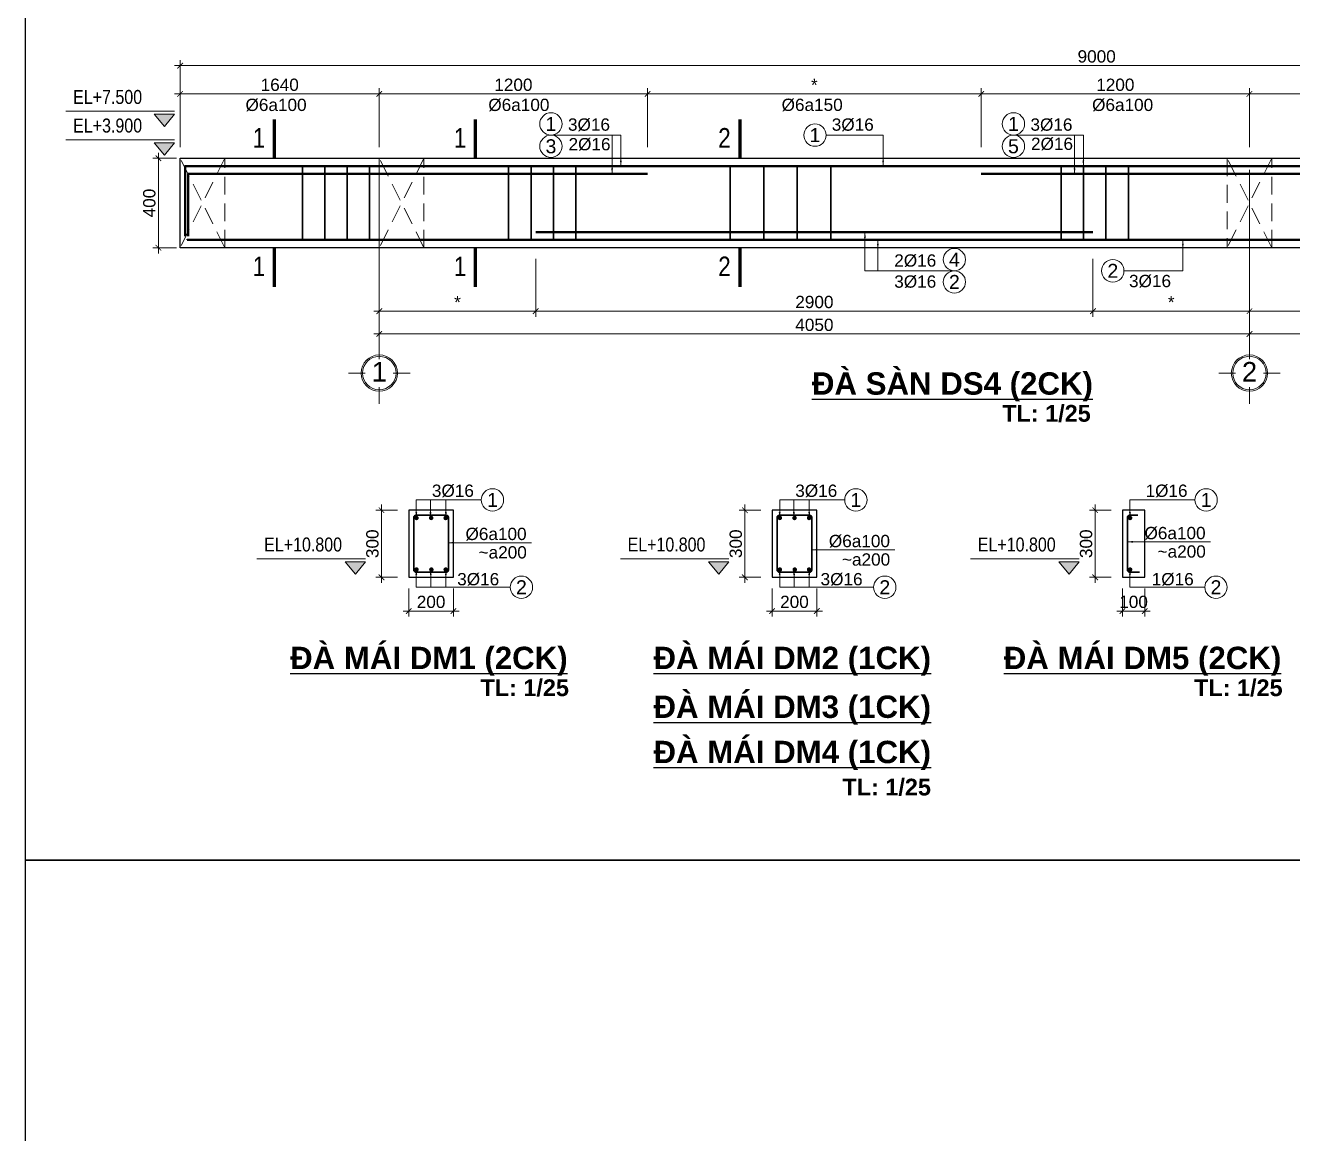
# Model space of a CAD drawing. Header units: millimetres. Extents: x 0 to 84000, y -29700 to 363007.
# Drawn here: x 0 to 22677, y 54504 to 74337 of the extents above; entities that cross this region are included whole.
import ezdxf
from ezdxf.enums import TextEntityAlignment as Align

# ---------------------------------------------------------------- set-up
doc = ezdxf.new("R2010")
doc.units = ezdxf.units.MM
doc.linetypes.add('CENTER', pattern=[50.8, 31.75, -6.35, 6.35, -6.35])
doc.linetypes.add('DASHED', pattern=[19.05, 12.7, -6.35])
for name, color, linetype, lineweight in [('- Dims', 8, 'Continuous', 13), ('- Grid line', 8, 'CENTER', 13), ('- Note', 9, 'Continuous', 13), ('- Text thin', 3, 'Continuous', 25), ('S-Border', 7, 'Continuous', 25), ('S-Dashed', 2, 'DASHED', 9), ('S-Grid line', 8, 'CENTER', 9), ('S-Note', 9, 'Continuous', 13), ('S-Rebar', 1, 'Continuous', 35), ('S-Steel', 6, 'Continuous', 50), ('S-Text', 3, 'Continuous', 25)]:
    doc.layers.add(name, color=color, linetype=linetype, lineweight=lineweight)
doc.styles.add('B-Arial', font='arialbd.ttf')
doc.styles.add('R-Arial', font='arial.ttf')
doc.styles.add('R-Helve Condense', font='VHELVCN.TTF')
doc.dimstyles.new('SC-25-100', dxfattribs={"dimtxt": 220, "dimasz": 100, "dimexe": 100, "dimexo": 200, "dimgap": 50, "dimtad": 1, "dimdec": 0, "dimlfac": 0.25, "dimzin": 0, "dimdsep": 46, "dimtxsty": 'R-Arial', "dimblk": 'ARCHTICK', "dimcen": 0.5, "dimdle": 100, "dimclrd": 256, "dimclre": 256, "dimclrt": 4, "dimadec": 0, "dimazin": 0, "dimtfac": 1, "dimtdec": 0, "dimtix": 1, "dimtmove": 0, "dimatfit": 3, "dimfxl": 1, "dimtolj": 1, "dimtzin": 0, "dimlwd": -1, "dimlwe": -1, "dimarcsym": 0})

# ---------------------------------------------------------------- blocks, each defined once
blk = doc.blocks.new('*U8')
blk.add_line((182, 273), (-1761, 273))
blk.add_lwpolyline([(182, 219), (-182, 219), (0, 0), (182, 219)])
blk.add_solid([(182, 219), (0, 0), (-182, 219)])
at = {"layer": '- Text thin', "style": 'R-Helve Condense', "flags": 8}
blk.add_attdef('STOREY', text='', height=250, dxfattribs=at).set_placement((-2243, 547), align=Align.MIDDLE_RIGHT)
for tag, p in [('FL%%P0.000', (-1590, 529)), ('EL%%P0.000', (-1633, 68))]:
    blk.add_attdef(tag, text='', height=250, dxfattribs=at).set_placement(p, align=Align.MIDDLE_LEFT)
blk = doc.blocks.new('_ArchTick')
at = {"color": 0, "linetype": 'ByBlock', "const_width": 0.15}
blk.add_lwpolyline([(-0.5, -0.5), (0.5, 0.5)], dxfattribs=at)
blk = doc.blocks.new('*D228')
at = {"layer": '- Dims', "ltscale": 100, "transparency": 16777216}
for p, q in [((22004, 73110), (17004, 73110)), ((17104, 72157), (17104, 73210)), ((21904, 72157), (21904, 73210))]:
    blk.add_line(p, q, dxfattribs=at)
at = {"layer": 'Defpoints', "color": 0, "ltscale": 100, "transparency": 16777216}
for p in [(17104, 73110), (17104, 71957), (21904, 71957)]:
    blk.add_point(p, dxfattribs=at)
at = {"layer": '- Dims', "ltscale": 100, "transparency": 16777216, "xscale": 100, "yscale": 100, "zscale": 100, "rotation": 180}
blk.add_blockref('_ArchTick', (17104, 73110), dxfattribs=at)
at = {"layer": '- Dims', "ltscale": 100, "transparency": 16777216, "xscale": 100, "yscale": 100, "zscale": 100}
blk.add_blockref('_ArchTick', (21904, 73110), dxfattribs=at)
at = {"layer": '- Dims', "color": 4, "ltscale": 100, "transparency": 16777216, "insert": (19504, 73272), "char_height": 220, "attachment_point": 5, "style": 'R-Arial'}
blk.add_mtext('\\A1;1200', dxfattribs=at)
blk = doc.blocks.new('*D229')
at = {"layer": '- Dims', "ltscale": 100, "transparency": 16777216}
for p, q in [((21904, 70157), (21904, 69122)), ((19104, 69884), (19104, 69122)), ((22004, 69222), (19004, 69222))]:
    blk.add_line(p, q, dxfattribs=at)
at = {"layer": 'Defpoints', "color": 0, "ltscale": 100, "transparency": 16777216}
for p in [(21904, 70357), (19104, 70084), (19104, 69222)]:
    blk.add_point(p, dxfattribs=at)
at = {"layer": '- Dims', "ltscale": 100, "transparency": 16777216, "xscale": 100, "yscale": 100, "zscale": 100, "rotation": 180}
blk.add_blockref('_ArchTick', (19104, 69222), dxfattribs=at)
at = {"layer": '- Dims', "ltscale": 100, "transparency": 16777216, "xscale": 100, "yscale": 100, "zscale": 100}
blk.add_blockref('_ArchTick', (21904, 69222), dxfattribs=at)
at = {"layer": '- Dims', "color": 4, "ltscale": 100, "transparency": 16777216, "insert": (20504, 69382), "char_height": 220, "attachment_point": 5, "style": 'R-Arial'}
blk.add_mtext('\\A1;*', dxfattribs=at)
blk = doc.blocks.new('*D230')
at = {"layer": '- Dims', "ltscale": 100, "transparency": 16777216}
for p, q in [((9133, 70157), (9133, 69122)), ((19104, 70157), (19104, 69122)), ((19204, 69222), (9033, 69222))]:
    blk.add_line(p, q, dxfattribs=at)
at = {"layer": 'Defpoints', "color": 0, "ltscale": 100, "transparency": 16777216}
for p in [(9133, 70357), (19104, 70357), (9133, 69222)]:
    blk.add_point(p, dxfattribs=at)
at = {"layer": '- Dims', "ltscale": 100, "transparency": 16777216, "xscale": 100, "yscale": 100, "zscale": 100, "rotation": 180}
blk.add_blockref('_ArchTick', (9133, 69222), dxfattribs=at)
at = {"layer": '- Dims', "ltscale": 100, "transparency": 16777216, "xscale": 100, "yscale": 100, "zscale": 100}
blk.add_blockref('_ArchTick', (19104, 69222), dxfattribs=at)
at = {"layer": '- Dims', "color": 4, "ltscale": 100, "transparency": 16777216, "insert": (14119, 69385), "char_height": 220, "attachment_point": 5, "style": 'R-Arial'}
blk.add_mtext('\\A1;2900', dxfattribs=at)
blk = doc.blocks.new('*D231')
at = {"layer": '- Dims', "ltscale": 100, "transparency": 16777216}
for p, q in [((6333, 69555), (6333, 68714)), ((21904, 69555), (21904, 68714)), ((6233, 68814), (22004, 68814))]:
    blk.add_line(p, q, dxfattribs=at)
at = {"layer": 'Defpoints', "color": 0, "ltscale": 100, "transparency": 16777216}
for p in [(6333, 69755), (21904, 69755), (21904, 68814)]:
    blk.add_point(p, dxfattribs=at)
at = {"layer": '- Dims', "ltscale": 100, "transparency": 16777216, "xscale": 100, "yscale": 100, "zscale": 100, "rotation": 180}
blk.add_blockref('_ArchTick', (6333, 68814), dxfattribs=at)
at = {"layer": '- Dims', "ltscale": 100, "transparency": 16777216, "xscale": 100, "yscale": 100, "zscale": 100}
blk.add_blockref('_ArchTick', (21904, 68814), dxfattribs=at)
at = {"layer": '- Dims', "color": 4, "ltscale": 100, "transparency": 16777216, "insert": (14119, 68976), "char_height": 220, "attachment_point": 5, "style": 'R-Arial'}
blk.add_mtext('\\A1;4050', dxfattribs=at)
blk = doc.blocks.new('Grid symbol')
at = {"layer": '- Grid line', "color": 7, "linetype": 'Continuous', "ltscale": 100}
for points in [[(0, 250), (0, 550)], [(-250, 0), (-550, 0)], [(250, 0), (550, 0)], [(0, -250), (0, -550)]]:
    blk.add_lwpolyline(points, dxfattribs=at)
blk.add_circle((0, 0), 325, dxfattribs=at)
at = {"layer": '- Grid line', "color": 32, "linetype": 'Continuous', "ltscale": 100}
blk.add_circle((0, 0), 300, dxfattribs=at)
at = {"layer": '- Grid line', "color": 3, "style": 'R-Helve Condense', "flags": 4}
blk.add_attdef('A', text='', height=350, dxfattribs=at).set_placement((1, 24), align=Align.MIDDLE_CENTER)
blk = doc.blocks.new('Steel symbol')
at = {"layer": '- Note', "color": 7}
blk.add_circle((0, 0), 200, dxfattribs=at)
at = {"layer": '- Note', "color": 3, "style": 'R-Helve Condense', "flags": 4}
blk.add_attdef('1', text='', height=250, dxfattribs=at).set_placement((0, 0), align=Align.MIDDLE_CENTER)
blk = doc.blocks.new('*D232')
at = {"layer": '- Dims', "ltscale": 100, "transparency": 16777216}
for p, q in [((17204, 73110), (11033, 73110)), ((11133, 72157), (11133, 73210)), ((17104, 72157), (17104, 73210))]:
    blk.add_line(p, q, dxfattribs=at)
at = {"layer": 'Defpoints', "color": 0, "ltscale": 100, "transparency": 16777216}
for p in [(11133, 73110), (11133, 71957), (17104, 71957)]:
    blk.add_point(p, dxfattribs=at)
at = {"layer": '- Dims', "ltscale": 100, "transparency": 16777216, "xscale": 100, "yscale": 100, "zscale": 100, "rotation": 180}
blk.add_blockref('_ArchTick', (11133, 73110), dxfattribs=at)
at = {"layer": '- Dims', "ltscale": 100, "transparency": 16777216, "xscale": 100, "yscale": 100, "zscale": 100}
blk.add_blockref('_ArchTick', (17104, 73110), dxfattribs=at)
at = {"layer": '- Dims', "color": 4, "ltscale": 100, "transparency": 16777216, "insert": (14118, 73270), "char_height": 220, "attachment_point": 5, "style": 'R-Arial'}
blk.add_mtext('\\A1;*', dxfattribs=at)
blk = doc.blocks.new('*D233')
at = {"layer": '- Dims', "ltscale": 100, "transparency": 16777216}
for p, q in [((11233, 73110), (6233, 73110)), ((6333, 72157), (6333, 73210)), ((11133, 72157), (11133, 73210))]:
    blk.add_line(p, q, dxfattribs=at)
at = {"layer": 'Defpoints', "color": 0, "ltscale": 100, "transparency": 16777216}
for p in [(6333, 73110), (6333, 71957), (11133, 71957)]:
    blk.add_point(p, dxfattribs=at)
at = {"layer": '- Dims', "ltscale": 100, "transparency": 16777216, "xscale": 100, "yscale": 100, "zscale": 100, "rotation": 180}
blk.add_blockref('_ArchTick', (6333, 73110), dxfattribs=at)
at = {"layer": '- Dims', "ltscale": 100, "transparency": 16777216, "xscale": 100, "yscale": 100, "zscale": 100}
blk.add_blockref('_ArchTick', (11133, 73110), dxfattribs=at)
at = {"layer": '- Dims', "color": 4, "ltscale": 100, "transparency": 16777216, "insert": (8733, 73272), "char_height": 220, "attachment_point": 5, "style": 'R-Arial'}
blk.add_mtext('\\A1;1200', dxfattribs=at)
blk = doc.blocks.new('*D234')
at = {"layer": '- Dims', "ltscale": 100, "transparency": 16777216}
for p, q in [((6333, 70157), (6333, 69122)), ((9133, 70157), (9133, 69122)), ((9233, 69222), (6233, 69222))]:
    blk.add_line(p, q, dxfattribs=at)
at = {"layer": 'Defpoints', "color": 0, "ltscale": 100, "transparency": 16777216}
for p in [(6333, 70357), (9133, 70357), (6333, 69222)]:
    blk.add_point(p, dxfattribs=at)
at = {"layer": '- Dims', "ltscale": 100, "transparency": 16777216, "xscale": 100, "yscale": 100, "zscale": 100, "rotation": 180}
blk.add_blockref('_ArchTick', (6333, 69222), dxfattribs=at)
at = {"layer": '- Dims', "ltscale": 100, "transparency": 16777216, "xscale": 100, "yscale": 100, "zscale": 100}
blk.add_blockref('_ArchTick', (9133, 69222), dxfattribs=at)
at = {"layer": '- Dims', "color": 4, "ltscale": 100, "transparency": 16777216, "insert": (7733, 69382), "char_height": 220, "attachment_point": 5, "style": 'R-Arial'}
blk.add_mtext('\\A1;*', dxfattribs=at)
blk = doc.blocks.new('*U9')
at = {"layer": '- Note', "color": 7, "ltscale": 100, "const_width": 60}
blk.add_lwpolyline([(279, 373), (279, -327)], dxfattribs=at)
at = {"layer": '- Text thin', "style": 'R-Helve Condense', "flags": 4}
blk.add_attdef('A', text='', height=350, dxfattribs=at).set_placement((3, 39), align=Align.MIDDLE_CENTER)
blk = doc.blocks.new('*D235')
at = {"layer": '- Dims', "ltscale": 100, "transparency": 16777216}
for p, q in [((2703, 71957), (2281, 71957)), ((2381, 70257), (2381, 72057)), ((2703, 70357), (2281, 70357))]:
    blk.add_line(p, q, dxfattribs=at)
at = {"layer": 'Defpoints', "color": 0, "ltscale": 100, "transparency": 16777216}
for p in [(2381, 71957), (2903, 71957), (2903, 70357)]:
    blk.add_point(p, dxfattribs=at)
at = {"layer": '- Dims', "ltscale": 100, "transparency": 16777216, "xscale": 100, "yscale": 100, "zscale": 100}
for p, rotation in [((2381, 71957), 90), ((2381, 70357), 270)]:
    blk.add_blockref('_ArchTick', p, dxfattribs=dict(at, rotation=rotation))
at = {"layer": '- Dims', "color": 4, "ltscale": 100, "transparency": 16777216, "insert": (2219, 71157), "char_height": 220, "attachment_point": 5, "rotation": 90, "style": 'R-Arial'}
blk.add_mtext('\\A1;400', dxfattribs=at)
blk = doc.blocks.new('*D227')
at = {"layer": '- Dims', "ltscale": 100, "transparency": 16777216}
for p, q in [((26404, 73110), (21804, 73110)), ((21904, 72157), (21904, 73210)), ((26304, 72157), (26304, 73210))]:
    blk.add_line(p, q, dxfattribs=at)
at = {"layer": 'Defpoints', "color": 0, "ltscale": 100, "transparency": 16777216}
for p in [(21904, 73110), (21904, 71957), (26304, 71957)]:
    blk.add_point(p, dxfattribs=at)
at = {"layer": '- Dims', "ltscale": 100, "transparency": 16777216, "xscale": 100, "yscale": 100, "zscale": 100, "rotation": 180}
blk.add_blockref('_ArchTick', (21904, 73110), dxfattribs=at)
at = {"layer": '- Dims', "ltscale": 100, "transparency": 16777216, "xscale": 100, "yscale": 100, "zscale": 100}
blk.add_blockref('_ArchTick', (26304, 73110), dxfattribs=at)
at = {"layer": '- Dims', "color": 4, "ltscale": 100, "transparency": 16777216, "insert": (24104, 73272), "char_height": 220, "attachment_point": 5, "style": 'R-Arial'}
blk.add_mtext('\\A1;800', dxfattribs=at)
blk = doc.blocks.new('*D222')
at = {"layer": '- Dims', "ltscale": 100, "transparency": 16777216}
for p, q in [((21904, 69555), (21904, 68714)), ((35570, 69555), (35570, 68714)), ((21804, 68814), (35670, 68814))]:
    blk.add_line(p, q, dxfattribs=at)
at = {"layer": 'Defpoints', "color": 0, "ltscale": 100, "transparency": 16777216}
for p in [(21904, 69755), (35570, 69755), (35570, 68814)]:
    blk.add_point(p, dxfattribs=at)
at = {"layer": '- Dims', "ltscale": 100, "transparency": 16777216, "xscale": 100, "yscale": 100, "zscale": 100, "rotation": 180}
blk.add_blockref('_ArchTick', (21904, 68814), dxfattribs=at)
at = {"layer": '- Dims', "ltscale": 100, "transparency": 16777216, "xscale": 100, "yscale": 100, "zscale": 100}
blk.add_blockref('_ArchTick', (35570, 68814), dxfattribs=at)
at = {"layer": '- Dims', "color": 4, "ltscale": 100, "transparency": 16777216, "insert": (28737, 68976), "char_height": 220, "attachment_point": 5, "style": 'R-Arial'}
blk.add_mtext('\\A1;3380', dxfattribs=at)
blk = doc.blocks.new('*D223')
at = {"layer": '- Dims', "ltscale": 100, "transparency": 16777216}
for p, q in [((21904, 70157), (21904, 69122)), ((24704, 70157), (24704, 69122)), ((24804, 69222), (21804, 69222))]:
    blk.add_line(p, q, dxfattribs=at)
at = {"layer": 'Defpoints', "color": 0, "ltscale": 100, "transparency": 16777216}
for p in [(21904, 70357), (24704, 70357), (21904, 69222)]:
    blk.add_point(p, dxfattribs=at)
at = {"layer": '- Dims', "ltscale": 100, "transparency": 16777216, "xscale": 100, "yscale": 100, "zscale": 100, "rotation": 180}
blk.add_blockref('_ArchTick', (21904, 69222), dxfattribs=at)
at = {"layer": '- Dims', "ltscale": 100, "transparency": 16777216, "xscale": 100, "yscale": 100, "zscale": 100}
blk.add_blockref('_ArchTick', (24704, 69222), dxfattribs=at)
at = {"layer": '- Dims', "color": 4, "ltscale": 100, "transparency": 16777216, "insert": (23304, 69382), "char_height": 220, "attachment_point": 5, "style": 'R-Arial'}
blk.add_mtext('\\A1;*', dxfattribs=at)
blk = doc.blocks.new('*D237')
at = {"layer": '- Dims', "ltscale": 100, "transparency": 16777216}
for p, q in [((2670, 73110), (6433, 73110)), ((2770, 72157), (2770, 73210)), ((6333, 72157), (6333, 73210))]:
    blk.add_line(p, q, dxfattribs=at)
at = {"layer": 'Defpoints', "color": 0, "ltscale": 100, "transparency": 16777216}
for p in [(6333, 73110), (2770, 71957), (6333, 71957)]:
    blk.add_point(p, dxfattribs=at)
at = {"layer": '- Dims', "ltscale": 100, "transparency": 16777216, "xscale": 100, "yscale": 100, "zscale": 100, "rotation": 180}
blk.add_blockref('_ArchTick', (2770, 73110), dxfattribs=at)
at = {"layer": '- Dims', "ltscale": 100, "transparency": 16777216, "xscale": 100, "yscale": 100, "zscale": 100}
blk.add_blockref('_ArchTick', (6333, 73110), dxfattribs=at)
at = {"layer": '- Dims', "color": 4, "ltscale": 100, "transparency": 16777216, "insert": (4552, 73272), "char_height": 220, "attachment_point": 5, "style": 'R-Arial'}
blk.add_mtext('\\A1;1640', dxfattribs=at)
blk = doc.blocks.new('*D224')
at = {"layer": '- Dims', "transparency": 16777216}
for p, q in [((2770, 72157), (2770, 73716)), ((35570, 72157), (35570, 73716)), ((35670, 73616), (2670, 73616))]:
    blk.add_line(p, q, dxfattribs=at)
at = {"layer": 'Defpoints', "color": 0, "transparency": 16777216}
for p in [(2770, 73616), (2770, 71957), (35570, 71957)]:
    blk.add_point(p, dxfattribs=at)
at = {"layer": '- Dims', "transparency": 16777216, "xscale": 100, "yscale": 100, "zscale": 100, "rotation": 180}
blk.add_blockref('_ArchTick', (2770, 73616), dxfattribs=at)
at = {"layer": '- Dims', "transparency": 16777216, "xscale": 100, "yscale": 100, "zscale": 100}
blk.add_blockref('_ArchTick', (35570, 73616), dxfattribs=at)
at = {"layer": '- Dims', "color": 4, "transparency": 16777216, "insert": (19170, 73779), "char_height": 220, "attachment_point": 5, "style": 'R-Arial'}
blk.add_mtext('\\A1;9000', dxfattribs=at)
blk = doc.blocks.new('*D250')
at = {"layer": '- Dims', "transparency": 16777216}
for p, q in [((6860, 64260), (6860, 63756)), ((7660, 64260), (7660, 63756)), ((6760, 63856), (7760, 63856))]:
    blk.add_line(p, q, dxfattribs=at)
at = {"layer": 'Defpoints', "color": 0, "transparency": 16777216}
for p in [(6860, 64460), (7660, 64460), (7660, 63856)]:
    blk.add_point(p, dxfattribs=at)
at = {"layer": '- Dims', "transparency": 16777216, "xscale": 100, "yscale": 100, "zscale": 100, "rotation": 180}
blk.add_blockref('_ArchTick', (6860, 63856), dxfattribs=at)
at = {"layer": '- Dims', "transparency": 16777216, "xscale": 100, "yscale": 100, "zscale": 100}
blk.add_blockref('_ArchTick', (7660, 63856), dxfattribs=at)
at = {"layer": '- Dims', "color": 4, "transparency": 16777216, "insert": (7260, 64019), "char_height": 220, "attachment_point": 5, "style": 'R-Arial'}
blk.add_mtext('\\A1;200', dxfattribs=at)
blk = doc.blocks.new('*D251')
at = {"layer": '- Dims', "transparency": 16777216}
for p, q in [((6660, 65660), (6273, 65660)), ((6373, 64360), (6373, 65760)), ((6660, 64460), (6273, 64460))]:
    blk.add_line(p, q, dxfattribs=at)
at = {"layer": 'Defpoints', "color": 0, "transparency": 16777216}
for p in [(6373, 65660), (6860, 65660), (6860, 64460)]:
    blk.add_point(p, dxfattribs=at)
at = {"layer": '- Dims', "transparency": 16777216, "xscale": 100, "yscale": 100, "zscale": 100}
for p, rotation in [((6373, 65660), 90), ((6373, 64460), 270)]:
    blk.add_blockref('_ArchTick', p, dxfattribs=dict(at, rotation=rotation))
at = {"layer": '- Dims', "color": 4, "transparency": 16777216, "insert": (6211, 65060), "char_height": 220, "attachment_point": 5, "rotation": 90, "style": 'R-Arial'}
blk.add_mtext('\\A1;300', dxfattribs=at)
blk = doc.blocks.new('*D252')
at = {"layer": '- Dims', "transparency": 16777216}
for p, q in [((13362, 64260), (13362, 63756)), ((14162, 64260), (14162, 63756)), ((13262, 63856), (14262, 63856))]:
    blk.add_line(p, q, dxfattribs=at)
at = {"layer": 'Defpoints', "color": 0, "transparency": 16777216}
for p in [(13362, 64460), (14162, 64460), (14162, 63856)]:
    blk.add_point(p, dxfattribs=at)
at = {"layer": '- Dims', "transparency": 16777216, "xscale": 100, "yscale": 100, "zscale": 100, "rotation": 180}
blk.add_blockref('_ArchTick', (13362, 63856), dxfattribs=at)
at = {"layer": '- Dims', "transparency": 16777216, "xscale": 100, "yscale": 100, "zscale": 100}
blk.add_blockref('_ArchTick', (14162, 63856), dxfattribs=at)
at = {"layer": '- Dims', "color": 4, "transparency": 16777216, "insert": (13762, 64019), "char_height": 220, "attachment_point": 5, "style": 'R-Arial'}
blk.add_mtext('\\A1;200', dxfattribs=at)
blk = doc.blocks.new('*D253')
at = {"layer": '- Dims', "transparency": 16777216}
for p, q in [((13162, 65660), (12775, 65660)), ((12875, 64360), (12875, 65760)), ((13162, 64460), (12775, 64460))]:
    blk.add_line(p, q, dxfattribs=at)
at = {"layer": 'Defpoints', "color": 0, "transparency": 16777216}
for p in [(12875, 65660), (13362, 65660), (13362, 64460)]:
    blk.add_point(p, dxfattribs=at)
at = {"layer": '- Dims', "transparency": 16777216, "xscale": 100, "yscale": 100, "zscale": 100}
for p, rotation in [((12875, 65660), 90), ((12875, 64460), 270)]:
    blk.add_blockref('_ArchTick', p, dxfattribs=dict(at, rotation=rotation))
at = {"layer": '- Dims', "color": 4, "transparency": 16777216, "insert": (12713, 65060), "char_height": 220, "attachment_point": 5, "rotation": 90, "style": 'R-Arial'}
blk.add_mtext('\\A1;300', dxfattribs=at)
blk = doc.blocks.new('*D254')
at = {"layer": '- Dims', "transparency": 16777216}
for p, q in [((19630, 64260), (19630, 63756)), ((20030, 64260), (20030, 63756)), ((19630, 63856), (19530, 63856)), ((19630, 63856), (20030, 63856)), ((20030, 63856), (20130, 63856))]:
    blk.add_line(p, q, dxfattribs=at)
at = {"layer": 'Defpoints', "color": 0, "transparency": 16777216}
for p in [(19630, 64460), (20030, 64460), (20030, 63856)]:
    blk.add_point(p, dxfattribs=at)
at = {"layer": '- Dims', "transparency": 16777216, "xscale": 100, "yscale": 100, "zscale": 100}
blk.add_blockref('_ArchTick', (19630, 63856), dxfattribs=at)
at = {"layer": '- Dims', "transparency": 16777216, "xscale": 100, "yscale": 100, "zscale": 100, "rotation": 180}
blk.add_blockref('_ArchTick', (20030, 63856), dxfattribs=at)
at = {"layer": '- Dims', "color": 4, "transparency": 16777216, "insert": (19830, 64019), "char_height": 220, "attachment_point": 5, "style": 'R-Arial'}
blk.add_mtext('\\A1;100', dxfattribs=at)
blk = doc.blocks.new('*D255')
at = {"layer": '- Dims', "transparency": 16777216}
for p, q in [((19430, 65660), (19043, 65660)), ((19143, 64360), (19143, 65760)), ((19430, 64460), (19043, 64460))]:
    blk.add_line(p, q, dxfattribs=at)
at = {"layer": 'Defpoints', "color": 0, "transparency": 16777216}
for p in [(19143, 65660), (19630, 65660), (19630, 64460)]:
    blk.add_point(p, dxfattribs=at)
at = {"layer": '- Dims', "transparency": 16777216, "xscale": 100, "yscale": 100, "zscale": 100}
for p, rotation in [((19143, 65660), 90), ((19143, 64460), 270)]:
    blk.add_blockref('_ArchTick', p, dxfattribs=dict(at, rotation=rotation))
at = {"layer": '- Dims', "color": 4, "transparency": 16777216, "insert": (18981, 65060), "char_height": 220, "attachment_point": 5, "rotation": 90, "style": 'R-Arial'}
blk.add_mtext('\\A1;300', dxfattribs=at)

msp = doc.modelspace()

# ---------------------------------------------------------------- linework, layer by layer
at = {"layer": 'Defpoints'}
for points in [[(42000, 89100), (42000, 59400), (0, 59400), (0, 89100)], [(42000, 59400), (42000, 29700), (0, 29700), (0, 59400)]]:
    msp.add_lwpolyline(points, close=True, dxfattribs=at)
at = {"layer": 'S-Border', "ltscale": 100}
for points in [[(2770.1, 71957.3), (22304.1, 71957.3)], [(21504.1, 71957.3), (35570.3, 71957.3)], [(22304.1, 70357.3), (2770.1, 70357.3)], [(35570.3, 70357.3), (21504.1, 70357.3)]]:
    msp.add_lwpolyline(points, dxfattribs=at)
at = {"layer": 'S-Border', "ltscale": 200}
msp.add_lwpolyline([(2770.1, 70357.3), (2770.1, 70357.3), (2770.1, 70357.3), (2770.1, 71957.3), (2770.1, 71957.3)], dxfattribs=at)
at = {"layer": 'S-Border'}
for points in [[(6860.1, 64459.9), (7660.1, 64459.9), (7660.1, 65659.9), (6860.1, 65659.9)], [(13362.3, 64459.9), (14162.3, 64459.9), (14162.3, 65659.9), (13362.3, 65659.9)], [(19629.9, 64459.9), (20029.9, 64459.9), (20029.9, 65659.9), (19629.9, 65659.9)]]:
    msp.add_lwpolyline(points, close=True, dxfattribs=at)
at = {"layer": 'S-Dashed', "ltscale": 25}
for points in [[(3570.1, 71957.3), (2770.1, 71957.3), (2770.1, 70357.3), (3570.1, 70357.3)], [(7133, 71957.3), (6333, 71957.3), (6333, 70357.3), (7133, 70357.3)], [(22304.1, 71957.3), (21504.1, 71957.3), (21504.1, 70357.3), (22304.1, 70357.3)], [(22304.1, 71957.3), (21504.1, 71957.3), (21504.1, 70357.3), (22304.1, 70357.3)]]:
    msp.add_lwpolyline(points, close=True, dxfattribs=at)
for points in [[(3570.1, 70357.3), (2770.1, 71957.3)], [(3570.1, 71957.3), (2770.1, 70357.3)], [(7133, 70357.3), (6333, 71957.3)], [(7133, 71957.3), (6333, 70357.3)], [(22304.1, 70357.3), (21504.1, 71957.3)], [(22304.1, 71957.3), (21504.1, 70357.3)], [(22304.1, 70357.3), (21504.1, 71957.3)], [(22304.1, 71957.3), (21504.1, 70357.3)]]:
    msp.add_lwpolyline(points, dxfattribs=at)
at = {"layer": 'S-Grid line', "ltscale": 100}
for p, q in [((6333, 68578.5), (6333, 72962.9)), ((21904.1, 68578.5), (21904.1, 72962.9)), ((21904.1, 68578.5), (21904.1, 72962.9))]:
    msp.add_line(p, q, dxfattribs=at)
at = {"layer": 'S-Rebar', "ltscale": 100}
for points in [[(4957.1, 71817.3), (4957.1, 70497.3)], [(5357.1, 71817.3), (5357.1, 70497.3)], [(5757.1, 71817.3), (5757.1, 70497.3)], [(6157.1, 71817.3), (6157.1, 70497.3)], [(8648.2, 71817.3), (8648.2, 70497.3)], [(9048.2, 71817.3), (9048.2, 70497.3)], [(9448.2, 71817.3), (9448.2, 70497.3)], [(9848.2, 71817.3), (9848.2, 70497.3)], [(12613.4, 71817.3), (12613.4, 70497.3)], [(13213.4, 71817.3), (13213.4, 70497.3)], [(13813.4, 71817.3), (13813.4, 70497.3)], [(14413.4, 71817.3), (14413.4, 70497.3)], [(18536.6, 71817.3), (18536.6, 70497.3)], [(18936.6, 71817.3), (18936.6, 70497.3)], [(19336.6, 71817.3), (19336.6, 70497.3)], [(19736.6, 71817.3), (19736.6, 70497.3)]]:
    msp.add_lwpolyline(points, dxfattribs=at)
at = {"layer": 'S-Rebar'}
for points in [[(6990.1, 64549.9), (7530.1, 64549.9, 0.4142136), (7570.1, 64589.9), (7570.1, 65529.9, 0.4142136), (7530.1, 65569.9), (6990.1, 65569.9, 0.4142136), (6950.1, 65529.9), (6950.1, 64589.9, 0.4142136)], [(13492.3, 64549.9), (14032.3, 64549.9, 0.4142136), (14072.3, 64589.9), (14072.3, 65529.9, 0.4142136), (14032.3, 65569.9), (13492.3, 65569.9, 0.4142136), (13452.3, 65529.9), (13452.3, 64589.9, 0.4142136)]]:
    msp.add_lwpolyline(points, format="xyb", close=True, dxfattribs=at)
msp.add_lwpolyline([(19906.8, 65569.9), (19759.9, 65569.9, 0.4142136), (19719.9, 65529.9), (19719.9, 64589.9, 0.4142136), (19759.9, 64549.9)], format="xyb", dxfattribs=at)
msp.add_lwpolyline([(19759.9, 64549.9), (19938.4, 64549.9)], dxfattribs=at)
at = {"layer": 'S-Steel', "ltscale": 100}
for points in [[(22238.7, 71817.3), (2858.5, 71817.3), (2858.5, 70562.7)], [(11132.8, 71677.3), (2910.6, 71677.3), (2910.6, 70562.7)], [(17103.7, 71677.3), (22180.1, 71677.3)], [(35505, 70597.9), (35505, 71817.3), (21592.5, 71817.3)], [(26303.9, 71677.3), (21644.5, 71677.3)], [(19104.1, 70637.3), (9133, 70637.3)], [(2895.5, 70497.3), (2895.5, 70497.3), (22156.3, 70497.3)], [(21629.4, 70497.3), (21629.4, 70497.3), (35422.6, 70497.3)]]:
    msp.add_lwpolyline(points, dxfattribs=at)
at = {"layer": 'S-Steel', "ltscale": 100, "const_width": 40}
for points in [[(6978.5, 65521.7, 1), (7018.5, 65521.7, 1)], [(7241.6, 65521.7, 1), (7281.6, 65521.7, 1)], [(7541.8, 65521.7, -1), (7501.8, 65521.7, -1)], [(13480.7, 65521.7, 1), (13520.7, 65521.7, 1)], [(13743.7, 65521.7, 1), (13783.7, 65521.7, 1)], [(14043.9, 65521.7, -1), (14003.9, 65521.7, -1)], [(19748.3, 65521.7, 1), (19788.3, 65521.7, 1)], [(6978.5, 64597.9, 1), (7018.5, 64597.9, 1)], [(7245.2, 64597.9, 1), (7285.2, 64597.9, 1)], [(7541.8, 64597.9, -1), (7501.8, 64597.9, -1)], [(13480.7, 64597.9, 1), (13520.7, 64597.9, 1)], [(13747.3, 64597.9, 1), (13787.3, 64597.9, 1)], [(14043.9, 64597.9, -1), (14003.9, 64597.9, -1)], [(19748.3, 64597.9, 1), (19788.3, 64597.9, 1)]]:
    msp.add_lwpolyline(points, format="xyb", close=True, dxfattribs=at)

# ---------------------------------------------------------------- block references
at = {"layer": 'S-Border'}
ref = msp.add_blockref('*U9', (4177.1, 72284.2), dxfattribs=at)
ref.add_attrib('A', '1', dxfattribs={"layer": '- Text thin', "height": 350, "style": 'R-Helve Condense'}).set_placement((4179.9, 72323.6), align=Align.MIDDLE_CENTER)
ref = msp.add_blockref('*U9', (7775.6, 72284.2), dxfattribs=at)
ref.add_attrib('A', '1', dxfattribs={"layer": '- Text thin', "height": 350, "style": 'R-Helve Condense'}).set_placement((7778.4, 72323.6), align=Align.MIDDLE_CENTER)
ref = msp.add_blockref('Steel symbol', (9404.9, 72572.7), dxfattribs=at)
ref.add_attrib('1', '1', dxfattribs={"layer": 'S-Note', "color": 3, "height": 250, "style": 'R-Arial'}).set_placement((9404.9, 72572.7), align=Align.MIDDLE_CENTER)
ref = msp.add_blockref('*U9', (12506.5, 72284.2), dxfattribs=at)
ref.add_attrib('A', '2', dxfattribs={"layer": '- Text thin', "height": 350, "style": 'R-Helve Condense'}).set_placement((12509.3, 72323.6), align=Align.MIDDLE_CENTER)
ref = msp.add_blockref('Steel symbol', (14129.6, 72372.7), dxfattribs=at)
ref.add_attrib('1', '1', dxfattribs={"layer": 'S-Note', "color": 3, "height": 250, "style": 'R-Arial'}).set_placement((14129.6, 72372.7), align=Align.MIDDLE_CENTER)
ref = msp.add_blockref('Steel symbol', (17680.4, 72572.7), dxfattribs=at)
ref.add_attrib('1', '1', dxfattribs={"layer": 'S-Note', "color": 3, "height": 250, "style": 'R-Arial'}).set_placement((17680.4, 72572.7), align=Align.MIDDLE_CENTER)
ref = msp.add_blockref('Steel symbol', (9404.9, 72172.7), dxfattribs=at)
ref.add_attrib('1', '3', dxfattribs={"layer": 'S-Note', "color": 3, "height": 250, "style": 'R-Arial'}).set_placement((9404.9, 72172.7), align=Align.MIDDLE_CENTER)
ref = msp.add_blockref('Steel symbol', (17680.4, 72172.7), dxfattribs=at)
ref.add_attrib('1', '5', dxfattribs={"layer": 'S-Note', "color": 3, "height": 250, "style": 'R-Arial'}).set_placement((17680.4, 72172.7), align=Align.MIDDLE_CENTER)
ref = msp.add_blockref('*U9', (4177.1, 69984.2), dxfattribs=at)
ref.add_attrib('A', '1', dxfattribs={"layer": '- Text thin', "height": 350, "style": 'R-Helve Condense'}).set_placement((4179.9, 70023.6), align=Align.MIDDLE_CENTER)
ref = msp.add_blockref('*U9', (7775.6, 69984.2), dxfattribs=at)
ref.add_attrib('A', '1', dxfattribs={"layer": '- Text thin', "height": 350, "style": 'R-Helve Condense'}).set_placement((7778.4, 70023.6), align=Align.MIDDLE_CENTER)
ref = msp.add_blockref('*U9', (12506.5, 69984.2), dxfattribs=at)
ref.add_attrib('A', '2', dxfattribs={"layer": '- Text thin', "height": 350, "style": 'R-Helve Condense'}).set_placement((12509.3, 70023.6), align=Align.MIDDLE_CENTER)
ref = msp.add_blockref('Steel symbol', (16623.9, 70144.6), dxfattribs=at)
ref.add_attrib('1', '4', dxfattribs={"layer": 'S-Note', "color": 3, "height": 250, "style": 'R-Arial'}).set_placement((16623.9, 70144.6), align=Align.MIDDLE_CENTER)
ref = msp.add_blockref('Steel symbol', (19458.6, 69943.7), dxfattribs=at)
ref.add_attrib('1', '2', dxfattribs={"layer": 'S-Note', "color": 3, "height": 250, "style": 'R-Arial'}).set_placement((19458.6, 69943.7), align=Align.MIDDLE_CENTER)
ref = msp.add_blockref('Steel symbol', (16623.9, 69744.6), dxfattribs=at)
ref.add_attrib('1', '2', dxfattribs={"layer": 'S-Note', "color": 3, "height": 250, "style": 'R-Arial'}).set_placement((16623.9, 69744.6), align=Align.MIDDLE_CENTER)
ref = msp.add_blockref('Steel symbol', (8358.8, 65844.4), dxfattribs=at)
ref.add_attrib('1', '1', dxfattribs={"layer": 'S-Note', "color": 3, "height": 250, "style": 'R-Arial'}).set_placement((8358.8, 65844.4), align=Align.MIDDLE_CENTER)
ref = msp.add_blockref('Steel symbol', (14860.9, 65844.4), dxfattribs=at)
ref.add_attrib('1', '1', dxfattribs={"layer": 'S-Note', "color": 3, "height": 250, "style": 'R-Arial'}).set_placement((14860.9, 65844.4), align=Align.MIDDLE_CENTER)
ref = msp.add_blockref('Steel symbol', (21128.6, 65844.4), dxfattribs=at)
ref.add_attrib('1', '1', dxfattribs={"layer": 'S-Note', "color": 3, "height": 250, "style": 'R-Arial'}).set_placement((21128.6, 65844.4), align=Align.MIDDLE_CENTER)
ref = msp.add_blockref('Steel symbol', (8876.5, 64281.6), dxfattribs=at)
ref.add_attrib('1', '2', dxfattribs={"layer": 'S-Note', "color": 3, "height": 250, "style": 'R-Arial'}).set_placement((8876.5, 64281.6), align=Align.MIDDLE_CENTER)
ref = msp.add_blockref('Steel symbol', (15378.6, 64281.6), dxfattribs=at)
ref.add_attrib('1', '2', dxfattribs={"layer": 'S-Note', "color": 3, "height": 250, "style": 'R-Arial'}).set_placement((15378.6, 64281.6), align=Align.MIDDLE_CENTER)
ref = msp.add_blockref('Steel symbol', (21304.4, 64281.6), dxfattribs=at)
ref.add_attrib('1', '2', dxfattribs={"layer": 'S-Note', "color": 3, "height": 250, "style": 'R-Arial'}).set_placement((21304.4, 64281.6), align=Align.MIDDLE_CENTER)
at = {"layer": 'S-Grid line'}
ref = msp.add_blockref('Grid symbol', (6333, 68113.9), dxfattribs=at)
ref.add_attrib('A', '1', dxfattribs={"color": 3, "height": 350, "style": 'R-Arial'}).set_placement((6334, 68137.7), align=Align.MIDDLE_CENTER)
ref = msp.add_blockref('Grid symbol', (21904.1, 68113.9), dxfattribs=at)
ref.add_attrib('A', '2', dxfattribs={"color": 3, "height": 350, "style": 'R-Arial'}).set_placement((21905.1, 68137.7), align=Align.MIDDLE_CENTER)
at = {"layer": 'S-Note'}
ref = msp.add_blockref('*U8', (2488.1, 72526.5), dxfattribs=at)
ref.add_attrib('FL%%P0.000', 'EL+7.500', dxfattribs={"layer": '- Text thin', "height": 250, "style": 'R-Helve Condense'}).set_placement((855.3, 73055.5), align=Align.MIDDLE_LEFT)
ref = msp.add_blockref('*U8', (2488.1, 72014.9), dxfattribs=at)
ref.add_attrib('FL%%P0.000', 'EL+3.900', dxfattribs={"layer": '- Text thin', "height": 250, "style": 'R-Helve Condense'}).set_placement((855.3, 72543.9), align=Align.MIDDLE_LEFT)
ref = msp.add_blockref('*U8', (5906.1, 64517.5), dxfattribs=at)
ref.add_attrib('FL%%P0.000', 'EL+10.800', dxfattribs={"layer": '- Text thin', "height": 250, "style": 'R-Helve Condense'}).set_placement((4273.3, 65046.5), align=Align.MIDDLE_LEFT)
ref = msp.add_blockref('*U8', (12408.3, 64517.5), dxfattribs=at)
ref.add_attrib('FL%%P0.000', 'EL+10.800', dxfattribs={"layer": '- Text thin', "height": 250, "style": 'R-Helve Condense'}).set_placement((10775.5, 65046.5), align=Align.MIDDLE_LEFT)
ref = msp.add_blockref('*U8', (18675.9, 64517.5), dxfattribs=at)
ref.add_attrib('FL%%P0.000', 'EL+10.800', dxfattribs={"layer": '- Text thin', "height": 250, "style": 'R-Helve Condense'}).set_placement((17043.1, 65046.5), align=Align.MIDDLE_LEFT)

# ---------------------------------------------------------------- texts
at = {"layer": 'S-Text'}
for s, height, style, p in [('%%C6a100', 220, 'R-Arial', (3939.3, 72803.9)), ('%%C6a100', 220, 'R-Arial', (8284.3, 72803.9)), ('%%C6a150', 220, 'R-Arial', (13532.6, 72804.7)), ('%%C6a100', 220, 'R-Arial', (19087.8, 72803.9)), ('3%%C16', 220, 'R-Arial', (9709.5, 72451.3)), ('3%%C16', 220, 'R-Arial', (14429.8, 72451.3)), ('3%%C16', 220, 'R-Arial', (17985, 72451.3)), ('2%%C16', 220, 'R-Arial', (9719.5, 72100.4)), ('2%%C16', 220, 'R-Arial', (17995, 72107)), ('2%%C16', 220, 'R-Arial', (15547.9, 70018.9)), ('3%%C16', 220, 'R-Arial', (15547.9, 69642.1)), ('3%%C16', 220, 'R-Arial', (19749, 69651.8)), ('%%UĐÀ SÀN DS4 (2CK)', 400, 'B-Arial', (14074.3, 67727.9)), ('TL: 1/25', 300, 'B-Arial', (17480.5, 67243.6)), ('3%%C16', 220, 'R-Arial', (7274.4, 65899.1)), ('3%%C16', 220, 'R-Arial', (13776.6, 65899.1)), ('1%%C16', 220, 'R-Arial', (20044.2, 65899.1)), ('%%C6a100', 220, 'R-Arial', (7875.8, 65126.2)), ('%%C6a100', 220, 'R-Arial', (20025.6, 65141.6)), ('%%C6a100', 220, 'R-Arial', (14378, 64998.7)), ('~a200', 220, 'R-Arial', (8109.9, 64796.4)), ('~a200', 220, 'R-Arial', (14612, 64668.9)), ('~a200', 220, 'R-Arial', (20259.7, 64811.8)), ('3%%C16', 220, 'R-Arial', (7727.3, 64316.6)), ('3%%C16', 220, 'R-Arial', (14229.5, 64316.6)), ('1%%C16', 220, 'R-Arial', (20155.3, 64316.6)), ('%%UĐÀ MÁI DM1 (2CK)', 400, 'B-Arial', (4737.3, 62817.3)), ('%%UĐÀ MÁI DM2 (1CK)', 400, 'B-Arial', (11239.4, 62817.3)), ('%%UĐÀ MÁI DM5 (2CK)', 400, 'B-Arial', (17507.1, 62817.3)), ('TL: 1/25', 300, 'B-Arial', (8143.5, 62333.1)), ('TL: 1/25', 300, 'B-Arial', (20913.3, 62333.1)), ('%%UĐÀ MÁI DM3 (1CK)', 400, 'B-Arial', (11239.4, 61943.7)), ('%%UĐÀ MÁI DM4 (1CK)', 400, 'B-Arial', (11239.4, 61134.1)), ('TL: 1/25', 300, 'B-Arial', (14620.9, 60555.7))]:
    msp.add_text(s, height=height, dxfattribs=dict(at, style=style)).set_placement(p)

# ---------------------------------------------------------------- dimensions: what is measured, and where the dimension line sits
at = {"layer": '- Dims'}
dim = msp.add_linear_dim(base=(2770.1, 73616.3), p1=(35570.3, 71957.3), p2=(2770.1, 71957.3), text='9000', dimstyle='SC-25-100', dxfattribs=at)
dim.commit()
dim.dimension.update_dxf_attribs({"geometry": '*D224', "text_midpoint": (19170.2, 73778.6)})
at = {"layer": '- Dims', "ltscale": 100}
for base, p1, p2, text, picture, middle in [((6333, 73109.6), (2770.1, 71957.3), (6333, 71957.3), '1640', '*D237', (4551.6, 73271.9)), ((11132.8, 73109.6), (17103.7, 71957.3), (11132.8, 71957.3), '*', '*D232', (14118.3, 73269.6)), ((21904.1, 68813.9), (6333, 69755.1), (21904.1, 69755.1), '4050', '*D231', (14118.5, 68976.2)), ((35570.3, 68813.9), (21904.1, 69755.1), (35570.3, 69755.1), '3380', '*D222', (28737.2, 68976.3))]:
    dim = msp.add_linear_dim(base=base, p1=p1, p2=p2, text=text, dimstyle='SC-25-100', override={"dimtxsty": 'R-Arial'}, dxfattribs=at)
    dim.commit()
    dim.dimension.update_dxf_attribs({"geometry": picture, "text_midpoint": middle})
for base, p1, p2, text, picture, middle in [((6333, 73109.6), (11132.8, 71957.3), (6333, 71957.3), '1200', '*D233', (8732.9, 73271.9)), ((17103.7, 73109.6), (21904.1, 71957.3), (17103.7, 71957.3), '1200', '*D228', (19503.9, 73271.9)), ((21904.1, 73109.6), (26303.9, 71957.3), (21904.1, 71957.3), '800', '*D227', (24104, 73271.9)), ((6333, 69222.3), (9133, 70357.3), (6333, 70357.3), '*', '*D234', (7733, 69382.3)), ((9133, 69222.3), (19104.1, 70357.3), (9133, 70357.3), '2900', '*D230', (14118.5, 69384.6)), ((19104.1, 69222.3), (21904.1, 70357.3), (19104.1, 70083.7), '*', '*D229', (20504.1, 69382.3)), ((21904.1, 69222.3), (24704.1, 70357.3), (21904.1, 70357.3), '*', '*D223', (23304.1, 69382.3))]:
    dim = msp.add_linear_dim(base=base, p1=p1, p2=p2, angle=180, text=text, dimstyle='SC-25-100', override={"dimtxsty": 'R-Arial'}, dxfattribs=at)
    dim.commit()
    dim.dimension.update_dxf_attribs({"geometry": picture, "text_midpoint": middle})
dim = msp.add_linear_dim(base=(2381.1, 71957.3), p1=(2902.7, 70357.3), p2=(2902.7, 71957.3), angle=90, dimstyle='SC-25-100', override={"dimtxsty": 'R-Arial'}, dxfattribs=at)
dim.commit()
dim.dimension.update_dxf_attribs({"geometry": '*D235', "text_midpoint": (2218.7, 71157.3)})
at = {"layer": '- Dims'}
for base, p1, p2, picture, middle in [((6373.2, 65659.9), (6860.1, 64459.9), (6860.1, 65659.9), '*D251', (6210.8, 65059.9)), ((12875.4, 65659.9), (13362.3, 64459.9), (13362.3, 65659.9), '*D253', (12713, 65059.9)), ((19143, 65659.9), (19629.9, 64459.9), (19629.9, 65659.9), '*D255', (18980.6, 65059.9))]:
    dim = msp.add_linear_dim(base=base, p1=p1, p2=p2, angle=90, dimstyle='SC-25-100', override={"dimtxsty": 'R-Arial'}, dxfattribs=at)
    dim.commit()
    dim.dimension.update_dxf_attribs({"geometry": picture, "text_midpoint": middle})
for base, p1, p2, picture, middle in [((7660.1, 63856.4), (6860.1, 64459.9), (7660.1, 64459.9), '*D250', (7260.1, 64018.7)), ((14162.3, 63856.4), (13362.3, 64459.9), (14162.3, 64459.9), '*D252', (13762.3, 64018.7)), ((20029.9, 63856.4), (19629.9, 64459.9), (20029.9, 64459.9), '*D254', (19829.9, 64018.7))]:
    dim = msp.add_linear_dim(base=base, p1=p1, p2=p2, dimstyle='SC-25-100', override={"dimtxsty": 'R-Arial'}, dxfattribs=at)
    dim.commit()
    dim.dimension.update_dxf_attribs({"geometry": picture, "text_midpoint": middle})

# ---------------------------------------------------------------- leaders
at = {"layer": '- Note', "ltscale": 100}
for points in [[(7570.1, 65079), (9058.4, 65079)], [(19719.9, 65094.4), (21208.2, 65094.4)], [(14072.3, 64951.5), (15560.6, 64951.5)]]:
    msp.add_leader(points, dimstyle='SC-25-100', override={"dimgap": 50, "dimtad": 0}, dxfattribs=at)
at = {"layer": 'S-Note'}
for points in [[(10656, 71817.7), (10656, 72372.7), (9390.6, 72372.7)], [(15348.5, 71817.7), (15348.5, 72372.7), (14329.6, 72372.7)], [(18931.6, 71817.7), (18931.6, 72372.7), (17666.1, 72372.7)], [(15023.9, 70637.3), (15023.9, 69943.7), (15254.8, 69943.7)], [(15254.8, 70498.7), (15254.8, 69943.7), (16605.4, 69943.7)], [(20712.7, 70498.7), (20712.7, 69943.7), (19658.6, 69943.7)], [(6995.7, 65526.7), (6995.7, 65844.4), (8158.8, 65844.4)], [(7249.7, 65526.7), (7249.7, 65844.4), (7521, 65844.4)], [(7525, 65526.7), (7525, 65844.4), (7796.2, 65844.4)], [(13497.8, 65526.7), (13497.8, 65844.4), (14660.9, 65844.4)], [(13751.9, 65526.7), (13751.9, 65844.4), (14023.2, 65844.4)], [(14027.1, 65526.7), (14027.1, 65844.4), (14298.4, 65844.4)], [(19765.5, 65526.7), (19765.5, 65844.4), (20928.6, 65844.4)], [(6995.7, 64599.3), (6995.7, 64281.6), (8676.5, 64281.6)], [(7253.7, 64599.3), (7253.7, 64281.6), (7524.9, 64281.6)], [(7525, 64599.3), (7525, 64281.6), (7796.2, 64281.6)], [(13497.8, 64599.3), (13497.8, 64281.6), (15178.6, 64281.6)], [(13755.8, 64599.3), (13755.8, 64281.6), (14027.1, 64281.6)], [(14027.1, 64599.3), (14027.1, 64281.6), (14298.4, 64281.6)], [(19765.5, 64599.3), (19765.5, 64281.6), (21104.4, 64281.6)]]:
    msp.add_leader(points, dimstyle='SC-25-100', override={"dimtxsty": 'R-Arial'}, dxfattribs=at)
at = {"layer": 'S-Note', "ltscale": 100}
for points in [[(10499.1, 71677.3), (10499.1, 72372.7), (10189.1, 72372.7)], [(18774.6, 71677.3), (18774.6, 72372.7), (18464.6, 72372.7)]]:
    msp.add_leader(points, dimstyle='SC-25-100', override={"dimtxsty": 'R-Arial'}, dxfattribs=at)

doc.saveas('drawing.dxf')
